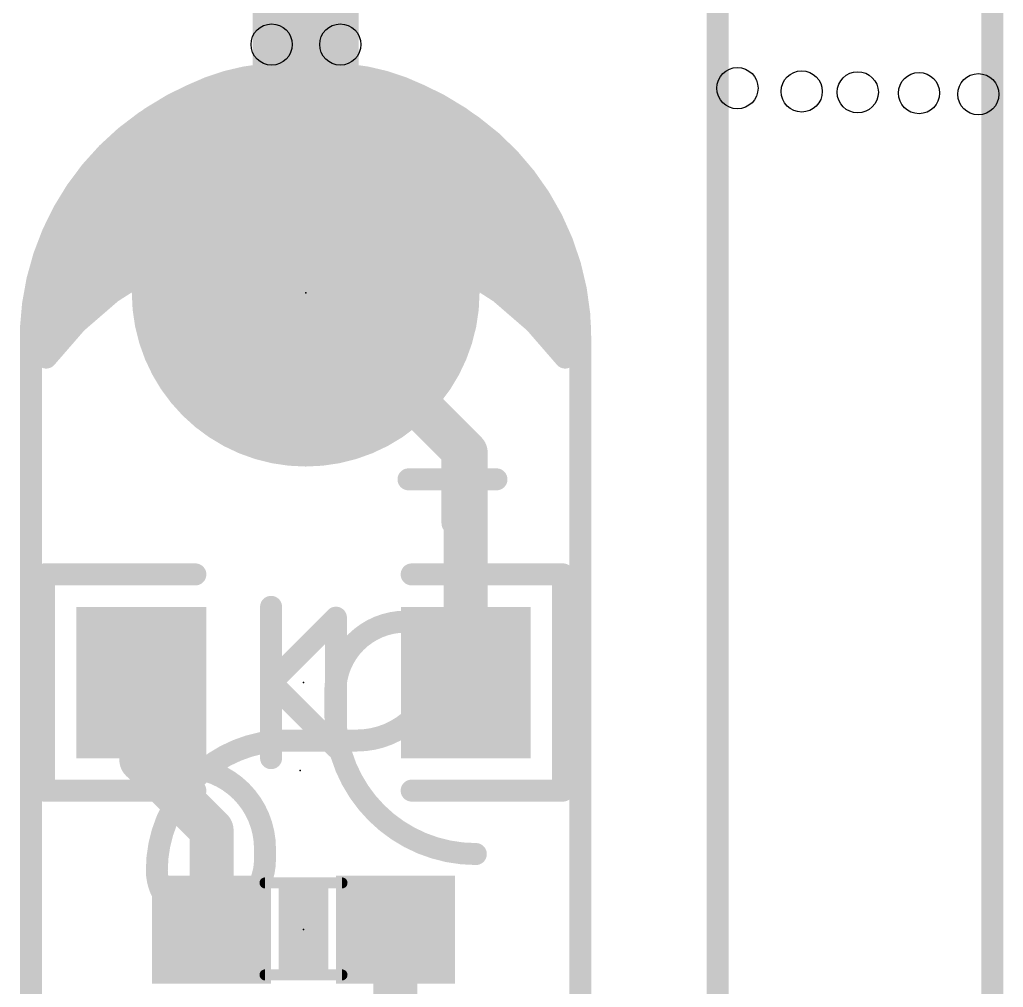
# Model space of a CAD drawing. Extents: x 0 to 107, y -24 to 80.
# Drawn here: x 50.7 to 59.79, y 8.69 to 17.64 of the extents above; entities that cross this region are included whole.
import ezdxf

# ---------------------------------------------------------------- set-up
doc = ezdxf.new("R2010")
doc.units = 0
for name, color, linetype in [('1', 12, 'CONTINUOUS'), ('16', 132, 'CONTINUOUS'), ('17', 110, 'CONTINUOUS'), ('20', 53, 'CONTINUOUS'), ('21', 53, 'CONTINUOUS'), ('22', 53, 'CONTINUOUS'), ('23', 53, 'CONTINUOUS'), ('24', 53, 'CONTINUOUS'), ('51', 53, 'CONTINUOUS')]:
    doc.layers.add(name, color=color, linetype=linetype)

# ---------------------------------------------------------------- blocks, each defined once
blk = doc.blocks.new('ROUNDP')
at = {"const_width": 0.5}
blk.add_lwpolyline([(0, -0.25, 1), (0, 0.25, 1), (0, -0.25)], format="xyb", dxfattribs=at)
blk = doc.blocks.new('RECT')
blk.add_solid([(-0.5, -0.5), (0.5, -0.5), (-0.5, 0.5), (0.5, 0.5)])

msp = doc.modelspace()

# ---------------------------------------------------------------- linework, layer by layer
at = {"layer": '1'}
for points, const_width in [([(53.3425, 17.1958), (53.3349, 17.9273)], 0.8128), ([(53.34, 15.24), (53.3425, 17.1958)], 0.4572), ([(52.9777, 17.092), (52.6228, 17.0158)], 0.2032), ([(53.34, 17.113), (52.9777, 17.092)], 0.2032), ([(53.7023, 17.092), (53.34, 17.113)], 0.2032), ([(54.0572, 17.0158), (53.7023, 17.092)], 0.2032), ([(52.6228, 17.0158), (52.2838, 16.8863)], 0.2032), ([(52.8697, 17.0688), (53.8103, 17.0688)], 0.2032), ([(54.3962, 16.8863), (54.0572, 17.0158)], 0.2032), ([(52.2838, 16.8863), (51.9685, 16.7064)], 0.2032), ([(52.2475, 16.8656), (54.4325, 16.8656)], 0.2032), ([(54.7115, 16.7064), (54.3962, 16.8863)], 0.2032), ([(51.9685, 16.7064), (51.6844, 16.4805)], 0.2032), ([(51.9132, 16.6624), (54.7668, 16.6624)], 0.2032), ([(54.9956, 16.4805), (54.7115, 16.7064)], 0.2032), ([(51.6844, 16.4805), (51.4383, 16.2138)], 0.2032), ([(51.6648, 16.4592), (55.0152, 16.4592)], 0.2032), ([(55.2417, 16.2138), (54.9956, 16.4805)], 0.2032), ([(51.4383, 16.2138), (51.2357, 15.9126)], 0.2032), ([(51.4772, 16.256), (55.2028, 16.256)], 0.2032), ([(55.4443, 15.9126), (55.2417, 16.2138)], 0.2032), ([(51.33, 16.0528), (55.35, 16.0528)], 0.2032), ([(51.2357, 15.9126), (51.0817, 15.584)], 0.2032), ([(55.5983, 15.584), (55.4443, 15.9126)], 0.2032), ([(51.2062, 15.8496), (55.4738, 15.8496)], 0.2032), ([(51.1109, 15.6464), (52.7156, 15.6464)], 0.2032), ([(52.2926, 15.5242), (52.7029, 15.6446)], 0.2032), ([(52.7029, 15.6446), (53.1262, 15.7054)], 0.2032), ([(53.1262, 15.7054), (53.5538, 15.7054)], 0.2032), ([(53.5538, 15.7054), (53.9771, 15.6446)], 0.2032), ([(53.9644, 15.6464), (55.5691, 15.6464)], 0.2032), ([(53.9771, 15.6446), (54.3874, 15.5242)], 0.2032), ([(51.0817, 15.584), (50.9796, 15.2357)], 0.2032), ([(55.7004, 15.2357), (55.5983, 15.584)], 0.2032), ([(51.9035, 15.3467), (52.2926, 15.5242)], 0.2032), ([(54.3874, 15.5242), (54.7765, 15.3467)], 0.2032), ([(51.0404, 15.4432), (52.115, 15.4432)], 0.2032), ([(54.565, 15.4432), (55.6396, 15.4432)], 0.2032), ([(51.5437, 15.1157), (51.9035, 15.3467)], 0.2032), ([(53.34, 15.113), (53.34, 15.24)], 0.4064), ([(54.7765, 15.3467), (55.1363, 15.1157)], 0.2032), ([(50.9796, 15.2357), (50.932, 14.8759)], 0.2032), ([(50.9809, 15.24), (51.7372, 15.24)], 0.2032), ([(54.82, 13.633), (53.34, 15.113)], 0.4064), ([(54.9428, 15.24), (55.6991, 15.24)], 0.2032), ([(55.748, 14.8759), (55.7004, 15.2357)], 0.2032), ([(51.2203, 14.8359), (51.5437, 15.1157)], 0.2032), ([(55.1363, 15.1157), (55.4597, 14.8359)], 0.2032), ([(50.9533, 15.0368), (51.4524, 15.0368)], 0.2032), ([(55.2276, 15.0368), (55.7267, 15.0368)], 0.2032), ([(50.932, 14.8759), (50.94, 14.513)], 0.2032), ([(50.933, 14.8336), (51.2183, 14.8336)], 0.2032), ([(50.94, 14.513), (51.2203, 14.8359)], 0.2032), ([(55.4597, 14.8359), (55.74, 14.513)], 0.2032), ([(55.4617, 14.8336), (55.747, 14.8336)], 0.2032), ([(55.74, 14.513), (55.748, 14.8759)], 0.2032), ([(50.9374, 14.6304), (51.0419, 14.6304)], 0.2032), ([(55.6381, 14.6304), (55.7426, 14.6304)], 0.2032), ([(54.82, 11.507), (54.82, 13.633)], 0.4064), ([(51.82, 10.791), (51.82, 11.507)], 0.4064), ([(52.2605, 10.3505), (51.82, 10.791)], 0.4064), ([(52.47, 10.141), (52.2605, 10.3505)], 0.4064), ([(52.2605, 10.3505), (52.324, 10.287)], 0.254), ([(52.47, 9.221), (52.47, 10.141)], 0.4064), ([(54.17, 8.45), (54.17, 9.221)], 0.4064)]:
    msp.add_lwpolyline(points, dxfattribs=dict(at, const_width=const_width))
for points, const_width in [([(53.1393, 17.1937, 1), (53.5457, 17.1979)], 0.4064), ([(53.4568, 17.1957, 1), (53.2282, 17.1959)], 0.2286), ([(52.9747, 17.1427, 1), (52.9806, 17.0413)], 0.1016), ([(52.9883, 17.0423, 1), (52.967, 17.1416)], 0.1016), ([(53.3429, 17.1637, 1), (53.3371, 17.0623)], 0.1016), ([(53.3429, 17.0623, 1), (53.3371, 17.1637)], 0.1016), ([(53.713, 17.1416, 1), (53.6917, 17.0423)], 0.1016), ([(53.6994, 17.0413, 1), (53.7053, 17.1427)], 0.1016), ([(52.6121, 17.0655, 1), (52.6335, 16.9661)], 0.1016), ([(52.6409, 16.9683, 1), (52.6047, 17.0632)], 0.1016), ([(52.8697, 17.1196, 1), (52.8697, 17.018)], 0.1016), ([(53.8103, 17.018, 1), (53.8103, 17.1196)], 0.1016), ([(54.0753, 17.0632, 1), (54.0391, 16.9683)], 0.1016), ([(54.0465, 16.9661, 1), (54.0679, 17.0655)], 0.1016), ([(52.2475, 16.9164, 1), (52.2475, 16.8148)], 0.1016), ([(52.2656, 16.9337, 1), (52.3019, 16.8388)], 0.1016), ([(52.3089, 16.8421, 1), (52.2586, 16.9304)], 0.1016), ([(54.4214, 16.9304, 1), (54.3711, 16.8421)], 0.1016), ([(54.3781, 16.8388, 1), (54.4144, 16.9337)], 0.1016), ([(54.4325, 16.8148, 1), (54.4325, 16.9164)], 0.1016), ([(51.9132, 16.7132, 1), (51.9132, 16.6116)], 0.1016), ([(51.9433, 16.7505, 1), (51.9937, 16.6623)], 0.1016), ([(52.0001, 16.6667, 1), (51.9369, 16.7462)], 0.1016), ([(54.7431, 16.7462, 1), (54.6799, 16.6667)], 0.1016), ([(54.6863, 16.6623, 1), (54.7367, 16.7505)], 0.1016), ([(54.7668, 16.6116, 1), (54.7668, 16.7132)], 0.1016), ([(51.6648, 16.51, 1), (51.6648, 16.4084)], 0.1016), ([(51.6528, 16.5202, 1), (51.7161, 16.4407)], 0.1016), ([(51.7218, 16.446, 1), (51.6471, 16.5149)], 0.1016), ([(55.0329, 16.5149, 1), (54.9582, 16.446)], 0.1016), ([(54.9639, 16.4407, 1), (55.0272, 16.5202)], 0.1016), ([(55.0152, 16.4084, 1), (55.0152, 16.51)], 0.1016), ([(51.4009, 16.2483, 1), (51.4756, 16.1793)], 0.1016), ([(51.4804, 16.1854, 1), (51.3961, 16.2421)], 0.1016), ([(51.4772, 16.3068, 1), (51.4772, 16.2052)], 0.1016), ([(55.2839, 16.2421, 1), (55.1996, 16.1854)], 0.1016), ([(55.2028, 16.2052, 1), (55.2028, 16.3068)], 0.1016), ([(55.2044, 16.1793, 1), (55.2791, 16.2483)], 0.1016), ([(51.33, 16.1036, 1), (51.33, 16.002)], 0.1016), ([(55.35, 16.002, 1), (55.35, 16.1036)], 0.1016), ([(51.2817, 15.891, 1), (51.1897, 15.9342)], 0.1016), ([(55.4903, 15.9342, 1), (55.3983, 15.891)], 0.1016), ([(51.2062, 15.9004, 1), (51.2062, 15.7988)], 0.1016), ([(51.1936, 15.9409, 1), (51.2779, 15.8843)], 0.1016), ([(55.4021, 15.8843, 1), (55.4864, 15.9409)], 0.1016), ([(55.4738, 15.7988, 1), (55.4738, 15.9004)], 0.1016), ([(51.1109, 15.6972, 1), (51.1109, 15.5956)], 0.1016), ([(52.6957, 15.6949, 1), (52.7101, 15.5943)], 0.1016), ([(52.7172, 15.5958, 1), (52.6886, 15.6933)], 0.1016), ([(52.7156, 15.5956, 1), (52.7156, 15.6972)], 0.1016), ([(53.1262, 15.7562, 1), (53.1262, 15.6546)], 0.1016), ([(53.1334, 15.6551, 1), (53.119, 15.7557)], 0.1016), ([(53.561, 15.7557, 1), (53.5466, 15.6551)], 0.1016), ([(53.5538, 15.6546, 1), (53.5538, 15.7562)], 0.1016), ([(53.9644, 15.6972, 1), (53.9644, 15.5956)], 0.1016), ([(53.9914, 15.6933, 1), (53.9628, 15.5958)], 0.1016), ([(53.9699, 15.5943, 1), (53.9843, 15.6949)], 0.1016), ([(55.5691, 15.5956, 1), (55.5691, 15.6972)], 0.1016), ([(51.0357, 15.6055, 1), (51.1277, 15.5624)], 0.1016), ([(51.1304, 15.5697, 1), (51.0329, 15.5983)], 0.1016), ([(55.6471, 15.5983, 1), (55.5496, 15.5697)], 0.1016), ([(55.5523, 15.5624, 1), (55.6443, 15.6055)], 0.1016), ([(52.2783, 15.573, 1), (52.3069, 15.4755)], 0.1016), ([(52.3137, 15.478, 1), (52.2715, 15.5704)], 0.1016), ([(54.4085, 15.5704, 1), (54.3663, 15.478)], 0.1016), ([(54.3731, 15.4755, 1), (54.4017, 15.573)], 0.1016), ([(51.0404, 15.494, 1), (51.0404, 15.3924)], 0.1016), ([(52.115, 15.3924, 1), (52.115, 15.494)], 0.1016), ([(54.565, 15.494, 1), (54.565, 15.3924)], 0.1016), ([(55.6396, 15.3924, 1), (55.6396, 15.494)], 0.1016), ([(51.8825, 15.393, 1), (51.9246, 15.3005)], 0.1016), ([(51.931, 15.304, 1), (51.8761, 15.3895)], 0.1016), ([(53.4416, 15.24, 1), (53.2384, 15.24)], 0.2032), ([(54.8039, 15.3895, 1), (54.749, 15.304)], 0.1016), ([(54.7554, 15.3005, 1), (54.7975, 15.393)], 0.1016), ([(50.9309, 15.25, 1), (51.0284, 15.2214)], 0.1016), ([(51.03, 15.229, 1), (50.9293, 15.2423)], 0.1016), ([(50.9809, 15.2908, 1), (50.9809, 15.1892)], 0.1016), ([(51.7372, 15.1892, 1), (51.7372, 15.2908)], 0.1016), ([(53.2257, 15.2401, 1), (53.4543, 15.2399)], 0.2286), ([(53.4118, 15.1848, 1), (53.2682, 15.0412)], 0.2032), ([(54.9428, 15.2908, 1), (54.9428, 15.1892)], 0.1016), ([(55.7507, 15.2423, 1), (55.65, 15.229)], 0.1016), ([(55.6516, 15.2214, 1), (55.7491, 15.25)], 0.1016), ([(55.6991, 15.1892, 1), (55.6991, 15.2908)], 0.1016), ([(51.5162, 15.1585, 1), (51.5711, 15.073)], 0.1016), ([(51.5769, 15.0773, 1), (51.5104, 15.1542)], 0.1016), ([(53.2384, 15.113, 1), (53.4416, 15.113)], 0.2032), ([(55.1696, 15.1542, 1), (55.1031, 15.0773)], 0.1016), ([(55.1089, 15.073, 1), (55.1638, 15.1585)], 0.1016), ([(50.9533, 15.0876, 1), (50.9533, 14.986)], 0.1016), ([(51.4524, 14.986, 1), (51.4524, 15.0876)], 0.1016), ([(55.2276, 15.0876, 1), (55.2276, 14.986)], 0.1016), ([(55.7267, 14.986, 1), (55.7267, 15.0876)], 0.1016), ([(50.9828, 14.877, 1), (50.8812, 14.8747)], 0.1016), ([(50.8817, 14.8825, 1), (50.9824, 14.8692)], 0.1016), ([(50.933, 14.8844, 1), (50.933, 14.7828)], 0.1016), ([(51.1871, 14.8744, 1), (51.2535, 14.7975)], 0.1016), ([(51.2587, 14.8026, 1), (51.1819, 14.8692)], 0.1016), ([(51.2183, 14.7828, 1), (51.2183, 14.8844)], 0.1016), ([(55.4981, 14.8692, 1), (55.4213, 14.8026)], 0.1016), ([(55.4617, 14.8844, 1), (55.4617, 14.7828)], 0.1016), ([(55.4265, 14.7975, 1), (55.4929, 14.8744)], 0.1016), ([(55.7988, 14.8747, 1), (55.6972, 14.877)], 0.1016), ([(55.6976, 14.8692, 1), (55.7983, 14.8825)], 0.1016), ([(55.747, 14.7828, 1), (55.747, 14.8844)], 0.1016), ([(50.9374, 14.6812, 1), (50.9374, 14.5796)], 0.1016), ([(51.0419, 14.5796, 1), (51.0419, 14.6812)], 0.1016), ([(55.6381, 14.6812, 1), (55.6381, 14.5796)], 0.1016), ([(55.7426, 14.5796, 1), (55.7426, 14.6812)], 0.1016), ([(50.9016, 14.5463, 1), (50.9784, 14.4797)], 0.1016), ([(50.8892, 14.5119, 1), (50.9908, 14.5141)], 0.1016), ([(55.6892, 14.5141, 1), (55.7908, 14.5119)], 0.1016), ([(55.7016, 14.4797, 1), (55.7784, 14.5463)], 0.1016), ([(54.9216, 13.633, 1), (54.7184, 13.633)], 0.2032), ([(54.7482, 13.5612, 1), (54.8918, 13.7048)], 0.2032), ([(51.9216, 11.507, 1), (51.7184, 11.507)], 0.2032), ([(54.7184, 11.507, 1), (54.9216, 11.507)], 0.2032), ([(51.8918, 10.8628, 1), (51.7482, 10.7192)], 0.2032), ([(51.7184, 10.791, 1), (51.9216, 10.791)], 0.2032), ([(52.3323, 10.4223, 1), (52.1887, 10.2787)], 0.2032), ([(52.1887, 10.2787, 1), (52.3323, 10.4223)], 0.2032), ([(52.3054, 10.3954, 1), (52.2156, 10.3056)], 0.127), ([(52.2791, 10.2421, 1), (52.3689, 10.3319)], 0.127), ([(52.5716, 10.141, 1), (52.3684, 10.141)], 0.2032), ([(52.3982, 10.0692, 1), (52.5418, 10.2128)], 0.2032), ([(54.2716, 9.221, 1), (54.0684, 9.221)], 0.2032), ([(52.3684, 9.221, 1), (52.5716, 9.221)], 0.2032)]:
    msp.add_lwpolyline(points, format="xyb", dxfattribs=dict(at, const_width=const_width))
at = {"layer": '16', "const_width": 0.2032}
for points in [[(52.6228, 17.0158), (52.9777, 17.092)], [(52.9777, 17.092), (53.34, 17.113)], [(53.34, 17.113), (53.7023, 17.092)], [(53.7023, 17.092), (54.0572, 17.0158)], [(52.2838, 16.8863), (52.6228, 17.0158)], [(52.8697, 17.0688), (53.8103, 17.0688)], [(54.0572, 17.0158), (54.3962, 16.8863)], [(51.9685, 16.7064), (52.2838, 16.8863)], [(52.2475, 16.8656), (54.4325, 16.8656)], [(54.3962, 16.8863), (54.7115, 16.7064)], [(51.6844, 16.4805), (51.9685, 16.7064)], [(51.9132, 16.6624), (54.7668, 16.6624)], [(54.7115, 16.7064), (54.9956, 16.4805)], [(51.4383, 16.2138), (51.6844, 16.4805)], [(51.6648, 16.4592), (55.0152, 16.4592)], [(54.9956, 16.4805), (55.2417, 16.2138)], [(51.2357, 15.9126), (51.4383, 16.2138)], [(51.4772, 16.256), (55.2028, 16.256)], [(55.2417, 16.2138), (55.4443, 15.9126)], [(51.33, 16.0528), (55.35, 16.0528)], [(51.0817, 15.584), (51.2357, 15.9126)], [(55.4443, 15.9126), (55.5983, 15.584)], [(51.2062, 15.8496), (55.4738, 15.8496)], [(51.1109, 15.6464), (52.7156, 15.6464)], [(52.7029, 15.6446), (52.2926, 15.5242)], [(53.1262, 15.7054), (52.7029, 15.6446)], [(53.5538, 15.7054), (53.1262, 15.7054)], [(53.9771, 15.6446), (53.5538, 15.7054)], [(53.9644, 15.6464), (55.5691, 15.6464)], [(54.3874, 15.5242), (53.9771, 15.6446)], [(50.9796, 15.2357), (51.0817, 15.584)], [(55.5983, 15.584), (55.7004, 15.2357)], [(52.2926, 15.5242), (51.9035, 15.3467)], [(54.7765, 15.3467), (54.3874, 15.5242)], [(51.0404, 15.4432), (52.115, 15.4432)], [(54.565, 15.4432), (55.6396, 15.4432)], [(51.9035, 15.3467), (51.5437, 15.1157)], [(55.1363, 15.1157), (54.7765, 15.3467)], [(50.932, 14.8759), (50.9796, 15.2357)], [(50.9809, 15.24), (51.7373, 15.24)], [(54.9428, 15.24), (55.6991, 15.24)], [(55.7004, 15.2357), (55.748, 14.8759)], [(51.5437, 15.1157), (51.2203, 14.8359)], [(55.4597, 14.8359), (55.1363, 15.1157)], [(50.9533, 15.0368), (51.4524, 15.0368)], [(55.2276, 15.0368), (55.7267, 15.0368)], [(50.94, 14.513), (50.932, 14.8759)], [(50.933, 14.8336), (51.2183, 14.8336)], [(51.2203, 14.8359), (50.94, 14.513)], [(55.74, 14.513), (55.4597, 14.8359)], [(55.4617, 14.8336), (55.747, 14.8336)], [(55.748, 14.8759), (55.74, 14.513)], [(50.9374, 14.6304), (51.0419, 14.6304)], [(55.6381, 14.6304), (55.7426, 14.6304)]]:
    msp.add_lwpolyline(points, dxfattribs=at)
at = {"layer": '16', "const_width": 0.1016}
for points in [[(52.9747, 17.1427, 1), (52.9806, 17.0413)], [(52.9883, 17.0423, 1), (52.967, 17.1416)], [(53.3429, 17.1637, 1), (53.3371, 17.0623)], [(53.3429, 17.0623, 1), (53.3371, 17.1637)], [(53.713, 17.1416, 1), (53.6917, 17.0423)], [(53.6994, 17.0413, 1), (53.7053, 17.1427)], [(52.6121, 17.0655, 1), (52.6335, 16.9661)], [(52.6409, 16.9683, 1), (52.6047, 17.0632)], [(52.8697, 17.1196, 1), (52.8697, 17.018)], [(53.8103, 17.018, 1), (53.8103, 17.1196)], [(54.0753, 17.0632, 1), (54.0391, 16.9683)], [(54.0465, 16.9661, 1), (54.0679, 17.0655)], [(52.2475, 16.9164, 1), (52.2475, 16.8148)], [(52.2656, 16.9337, 1), (52.3019, 16.8388)], [(52.3089, 16.8421, 1), (52.2586, 16.9304)], [(54.4214, 16.9304, 1), (54.3711, 16.8421)], [(54.3781, 16.8388, 1), (54.4144, 16.9337)], [(54.4325, 16.8148, 1), (54.4325, 16.9164)], [(51.9132, 16.7132, 1), (51.9132, 16.6116)], [(51.9433, 16.7505, 1), (51.9937, 16.6623)], [(52.0001, 16.6667, 1), (51.9369, 16.7462)], [(54.7431, 16.7462, 1), (54.6799, 16.6667)], [(54.6863, 16.6623, 1), (54.7367, 16.7505)], [(54.7668, 16.6116, 1), (54.7668, 16.7132)], [(51.6648, 16.51, 1), (51.6648, 16.4084)], [(51.6528, 16.5202, 1), (51.7161, 16.4407)], [(51.7218, 16.446, 1), (51.6471, 16.5149)], [(55.0329, 16.5149, 1), (54.9582, 16.446)], [(54.9639, 16.4407, 1), (55.0272, 16.5202)], [(55.0152, 16.4084, 1), (55.0152, 16.51)], [(51.4009, 16.2483, 1), (51.4756, 16.1793)], [(51.4804, 16.1854, 1), (51.3961, 16.2421)], [(51.4772, 16.3068, 1), (51.4772, 16.2052)], [(55.2839, 16.2421, 1), (55.1996, 16.1854)], [(55.2028, 16.2052, 1), (55.2028, 16.3068)], [(55.2044, 16.1793, 1), (55.2791, 16.2483)], [(51.33, 16.1036, 1), (51.33, 16.002)], [(55.35, 16.002, 1), (55.35, 16.1036)], [(51.2817, 15.891, 1), (51.1897, 15.9342)], [(55.4903, 15.9342, 1), (55.3983, 15.891)], [(51.2062, 15.9004, 1), (51.2062, 15.7988)], [(51.1936, 15.9409, 1), (51.2779, 15.8843)], [(55.4021, 15.8843, 1), (55.4864, 15.9409)], [(55.4738, 15.7988, 1), (55.4738, 15.9004)], [(51.1109, 15.6972, 1), (51.1109, 15.5956)], [(52.6957, 15.6949, 1), (52.7101, 15.5943)], [(52.7172, 15.5958, 1), (52.6886, 15.6933)], [(52.7156, 15.5956, 1), (52.7156, 15.6972)], [(53.1262, 15.7562, 1), (53.1262, 15.6546)], [(53.1334, 15.6551, 1), (53.119, 15.7557)], [(53.561, 15.7557, 1), (53.5466, 15.6551)], [(53.5538, 15.6546, 1), (53.5538, 15.7562)], [(53.9644, 15.6972, 1), (53.9644, 15.5956)], [(53.9914, 15.6933, 1), (53.9628, 15.5958)], [(53.9699, 15.5943, 1), (53.9843, 15.6949)], [(55.5691, 15.5956, 1), (55.5691, 15.6972)], [(51.0357, 15.6055, 1), (51.1277, 15.5624)], [(51.1304, 15.5697, 1), (51.0329, 15.5983)], [(55.6471, 15.5983, 1), (55.5496, 15.5697)], [(55.5523, 15.5624, 1), (55.6443, 15.6055)], [(52.2783, 15.573, 1), (52.3069, 15.4755)], [(52.3137, 15.478, 1), (52.2715, 15.5704)], [(54.4085, 15.5704, 1), (54.3663, 15.478)], [(54.3731, 15.4755, 1), (54.4017, 15.573)], [(51.0404, 15.494, 1), (51.0404, 15.3924)], [(52.115, 15.3924, 1), (52.115, 15.494)], [(54.565, 15.494, 1), (54.565, 15.3924)], [(55.6396, 15.3924, 1), (55.6396, 15.494)], [(51.8825, 15.393, 1), (51.9246, 15.3005)], [(51.931, 15.304, 1), (51.8761, 15.3895)], [(54.8039, 15.3895, 1), (54.749, 15.304)], [(54.7554, 15.3005, 1), (54.7975, 15.393)], [(50.9309, 15.25, 1), (51.0284, 15.2214)], [(51.03, 15.229, 1), (50.9293, 15.2423)], [(50.9809, 15.2908, 1), (50.9809, 15.1892)], [(51.7373, 15.1892, 1), (51.7373, 15.2908)], [(54.9428, 15.2908, 1), (54.9428, 15.1892)], [(55.7507, 15.2423, 1), (55.65, 15.229)], [(55.6516, 15.2214, 1), (55.7491, 15.25)], [(55.6991, 15.1892, 1), (55.6991, 15.2908)], [(51.5162, 15.1585, 1), (51.5711, 15.073)], [(51.5769, 15.0773, 1), (51.5104, 15.1542)], [(55.1696, 15.1542, 1), (55.1031, 15.0773)], [(55.1089, 15.073, 1), (55.1638, 15.1585)], [(50.9533, 15.0876, 1), (50.9533, 14.986)], [(51.4524, 14.986, 1), (51.4524, 15.0876)], [(55.2276, 15.0876, 1), (55.2276, 14.986)], [(55.7267, 14.986, 1), (55.7267, 15.0876)], [(50.9828, 14.877, 1), (50.8812, 14.8747)], [(50.8817, 14.8825, 1), (50.9824, 14.8692)], [(50.933, 14.8844, 1), (50.933, 14.7828)], [(51.1871, 14.8744, 1), (51.2535, 14.7975)], [(51.2587, 14.8026, 1), (51.1819, 14.8692)], [(51.2183, 14.7828, 1), (51.2183, 14.8844)], [(55.4981, 14.8692, 1), (55.4213, 14.8026)], [(55.4617, 14.8844, 1), (55.4617, 14.7828)], [(55.4265, 14.7975, 1), (55.4929, 14.8744)], [(55.7988, 14.8747, 1), (55.6972, 14.877)], [(55.6976, 14.8692, 1), (55.7983, 14.8825)], [(55.747, 14.7828, 1), (55.747, 14.8844)], [(50.9374, 14.6812, 1), (50.9374, 14.5796)], [(51.0419, 14.5796, 1), (51.0419, 14.6812)], [(55.6381, 14.6812, 1), (55.6381, 14.5796)], [(55.7426, 14.5796, 1), (55.7426, 14.6812)], [(50.9016, 14.5463, 1), (50.9784, 14.4797)], [(50.8892, 14.5119, 1), (50.9908, 14.5141)], [(55.6892, 14.5141, 1), (55.7908, 14.5119)], [(55.7016, 14.4797, 1), (55.7784, 14.5463)]]:
    msp.add_lwpolyline(points, format="xyb", dxfattribs=at)
at = {"layer": '20', "const_width": 0.2032}
for points in [[(59.69, 1.27), (59.69, 78.74)], [(52.9514, 17.1298), (52.9514, 18.1686)], [(53.7286, 17.1298), (53.7286, 18.1686)], [(57.15, 17.78), (57.15, 3.81)], [(52.1106, 16.8554), (52.2935, 16.9443)], [(54.5694, 16.8554), (54.3865, 16.9443)], [(59.69, 5.08), (59.69, 16.51)], [(55.88, 7.0358), (55.88, 14.6812)], [(50.8, 14.5542), (50.8, 6.9088)]]:
    msp.add_lwpolyline(points, dxfattribs=at)
at = {"layer": '20'}
for points, const_width in [([(52.9514, 17.1298, 0.089), (52.2935, 16.9443)], 0.2032), ([(52.9563, 17.0792, 1), (52.9465, 17.1804)], 0.1016), ([(54.3865, 16.9443, 0.089), (53.7286, 17.1298)], 0.2032), ([(53.7335, 17.1804, 1), (53.7237, 17.0792)], 0.1016), ([(52.9006, 17.1298, 1), (53.0022, 17.1298)], 0.1016), ([(53.6778, 17.1298, 1), (53.7794, 17.1298)], 0.1016), ([(52.2713, 16.99, 1), (52.3157, 16.8986)], 0.1016), ([(52.3157, 16.8986, 1), (52.2713, 16.99)], 0.1016), ([(54.4087, 16.99, 1), (54.3643, 16.8986)], 0.1016), ([(54.3643, 16.8986, 1), (54.4087, 16.99)], 0.1016), ([(52.1107, 16.8554, 0.2849), (50.8, 14.5542)], 0.2032), ([(52.0884, 16.9011, 1), (52.1328, 16.8097)], 0.1016), ([(52.135, 16.8108, 1), (52.0864, 16.9)], 0.1016), ([(55.88, 14.6812, 0.2924), (54.483, 16.891)], 0.2032), ([(54.5045, 16.937, 1), (54.4615, 16.845)], 0.1016), ([(55.88, 14.6812, 0.2924), (54.483, 16.891)], 0.2032), ([(54.5045, 16.937, 1), (54.4615, 16.845)], 0.1016), ([(55.88, 14.5542, 0.2849), (54.5693, 16.8554)], 0.2032), ([(54.5936, 16.9, 1), (54.545, 16.8108)], 0.1016), ([(54.5472, 16.8097, 1), (54.5916, 16.9011)], 0.1016), ([(52.0446, 16.8148, 0.2849), (50.8, 14.5542)], 0.2032), ([(52.0695, 16.7705, 1), (52.0197, 16.8591)], 0.1016), ([(59.7408, 16.51, 1), (59.6392, 16.51)], 0.1016), ([(55.9308, 14.6812, 1), (55.8292, 14.6812)], 0.1016), ([(50.8508, 14.5542, 1), (50.7492, 14.5542)], 0.1016), ([(55.8292, 14.6815, 1), (55.9308, 14.6809)], 0.1016), ([(55.8292, 14.6815, 1), (55.9308, 14.6809)], 0.1016), ([(50.7492, 14.5523, 1), (50.8508, 14.5561)], 0.1016), ([(50.7493, 14.5516, 1), (50.8507, 14.5568)], 0.1016), ([(55.8292, 14.5561, 1), (55.9308, 14.5523)], 0.1016)]:
    msp.add_lwpolyline(points, format="xyb", dxfattribs=dict(at, const_width=const_width))
for centre in [(53.025, 17.4092), (53.66, 17.4092), (57.3329, 17.0053), (57.9273, 16.9748), (58.4454, 16.9672), (59.0118, 16.9595), (59.5605, 16.9494)]:
    msp.add_circle(centre, 0.1905, dxfattribs=at)
at = {"layer": '21', "const_width": 0.2032}
for points in [[(54.6976, 13.7931), (54.6976, 12.9796)], [(54.2909, 13.3863), (55.1044, 13.3863)], [(50.92, 10.507), (50.92, 12.507)], [(50.92, 12.507), (52.32, 12.507)], [(55.72, 12.507), (54.32, 12.507)], [(55.72, 10.507), (55.72, 12.507)], [(53.02, 11.507), (53.02, 12.207)], [(53.62, 12.107), (53.02, 11.507)], [(53.62, 10.907), (53.62, 12.107)], [(53.02, 10.807), (53.02, 11.507)], [(53.02, 11.507), (53.62, 10.907)], [(52.32, 10.507), (50.92, 10.507)], [(54.32, 10.507), (55.72, 10.507)]]:
    msp.add_lwpolyline(points, dxfattribs=at)
at = {"layer": '21', "const_width": 0.1016}
for points in [[(54.7484, 13.7931, 1), (54.6468, 13.7931)], [(54.2909, 13.4371, 1), (54.2909, 13.3355)], [(55.1044, 13.3355, 1), (55.1044, 13.4371)], [(54.6468, 12.9796, 1), (54.7484, 12.9796)], [(50.9708, 12.507, 1), (50.8692, 12.507)], [(50.92, 12.5578, 1), (50.92, 12.4562)], [(52.32, 12.4562, 1), (52.32, 12.5578)], [(54.32, 12.5578, 1), (54.32, 12.4562)], [(55.7708, 12.507, 1), (55.6692, 12.507)], [(55.72, 12.4562, 1), (55.72, 12.5578)], [(53.0708, 12.207, 1), (52.9692, 12.207)], [(53.6708, 12.107, 1), (53.5692, 12.107)], [(53.6559, 12.0711, 1), (53.5841, 12.1429)], [(53.0708, 11.507, 1), (52.9692, 11.507)], [(53.0559, 11.5429, 1), (52.9841, 11.4711)], [(52.9841, 11.5429, 1), (53.0559, 11.4711)], [(52.9692, 11.507, 1), (53.0708, 11.507)], [(53.5692, 10.907, 1), (53.6708, 10.907)], [(53.5841, 10.8711, 1), (53.6559, 10.9429)], [(52.9692, 10.807, 1), (53.0708, 10.807)], [(50.92, 10.5578, 1), (50.92, 10.4562)], [(50.8692, 10.507, 1), (50.9708, 10.507)], [(52.32, 10.4562, 1), (52.32, 10.5578)], [(54.32, 10.5578, 1), (54.32, 10.4562)], [(55.6692, 10.507, 1), (55.7708, 10.507)], [(55.72, 10.4562, 1), (55.72, 10.5578)]]:
    msp.add_lwpolyline(points, format="xyb", dxfattribs=at)
at = {"layer": '22'}
for points, const_width in [([(54.2636, 12.0702, 0.4142), (53.6136, 11.4202)], 0.2032), ([(54.2636, 12.121, 1), (54.2636, 12.0194)], 0.1016), ([(54.5636, 11.8202, 0.4142), (54.3136, 12.0702)], 0.2032), ([(54.3136, 12.121, 1), (54.3136, 12.0194)], 0.1016), ([(54.2636, 12.0194, 1), (54.2636, 12.121)], 0.1016), ([(54.3136, 12.0194, 1), (54.3136, 12.121)], 0.1016), ([(54.6144, 11.8202, 1), (54.5128, 11.8202)], 0.1016), ([(54.5128, 11.8202, 1), (54.6144, 11.8202)], 0.1016), ([(53.8136, 10.9702, 0.4142), (54.5636, 11.7202)], 0.2032), ([(54.6144, 11.7202, 1), (54.5128, 11.7202)], 0.1016), ([(54.5128, 11.7202, 1), (54.6144, 11.7202)], 0.1016), ([(51.7136, 11.5702, 0.4142), (52.2136, 10.7202)], 0.2032), ([(51.7628, 11.5575, 1), (51.6644, 11.5829)], 0.1016), ([(53.6644, 11.4202, 1), (53.5628, 11.4202)], 0.1016), ([(53.5628, 11.4202, 1), (53.6644, 11.4202)], 0.1016), ([(53.6136, 11.2202, 0.4142), (54.9136, 9.9202)], 0.2032), ([(53.6644, 11.2202, 1), (53.5628, 11.2202)], 0.1016), ([(53.5628, 11.2202, 1), (53.6644, 11.2202)], 0.1016), ([(53.1636, 10.9702, 0.4142), (51.9636, 9.7702)], 0.2032), ([(53.1636, 11.021, 1), (53.1636, 10.9194)], 0.1016), ([(53.1636, 10.9194, 1), (53.1636, 11.021)], 0.1016), ([(53.8136, 11.021, 1), (53.8136, 10.9194)], 0.1016), ([(53.8136, 10.9194, 1), (53.8136, 11.021)], 0.1016), ([(52.9636, 9.9702, 0.4142), (52.2136, 10.7202)], 0.2032), ([(52.2136, 10.771, 1), (52.2136, 10.6694)], 0.1016), ([(52.2009, 10.671, 1), (52.2263, 10.7694)], 0.1016), ([(53.0144, 9.9702, 1), (52.9128, 9.9702)], 0.1016), ([(52.9128, 9.9702, 1), (53.0144, 9.9702)], 0.1016), ([(54.9136, 9.8694, 1), (54.9136, 9.971)], 0.1016), ([(52.4136, 9.3202, 0.4142), (52.9636, 9.8702)], 0.2032), ([(53.0144, 9.8702, 1), (52.9128, 9.8702)], 0.1016), ([(52.9128, 9.8702, 1), (53.0144, 9.8702)], 0.1016), ([(51.9636, 9.7702, 0.4142), (52.4136, 9.3202)], 0.2032), ([(52.0144, 9.7702, 1), (51.9128, 9.7702)], 0.1016), ([(51.9128, 9.7702, 1), (52.0144, 9.7702)], 0.1016), ([(52.4136, 9.371, 1), (52.4136, 9.2694)], 0.1016), ([(52.4136, 9.2694, 1), (52.4136, 9.371)], 0.1016)]:
    msp.add_lwpolyline(points, format="xyb", dxfattribs=dict(at, const_width=const_width))
at = {"layer": '22', "const_width": 0.2032}
for points in [[(54.2636, 12.0702), (54.3136, 12.0702)], [(54.5636, 11.8202), (54.5636, 11.7202)], [(53.6136, 11.2202), (53.6136, 11.4202)], [(53.8136, 10.9702), (53.1636, 10.9702)], [(52.9636, 9.8702), (52.9636, 9.9702)]]:
    msp.add_lwpolyline(points, dxfattribs=at)
at = {"layer": '23'}
for p in [(53.34, 15.113), (53.32, 11.507), (53.32, 9.221)]:
    msp.add_point(p, dxfattribs=at)
at = {"layer": '24'}
msp.add_point((53.2892, 10.6934), dxfattribs=at)
at = {"layer": '51', "const_width": 0.1016}
for points in [[(52.964, 9.653), (53.676, 9.653)], [(52.964, 8.802), (53.676, 8.802)]]:
    msp.add_lwpolyline(points, dxfattribs=at)
at = {"layer": '51', "const_width": 0.0508}
for points in [[(52.964, 9.6784, 1), (52.964, 9.6276)], [(53.676, 9.6276, 1), (53.676, 9.6784)], [(52.964, 8.8274, 1), (52.964, 8.7766)], [(53.676, 8.7766, 1), (53.676, 8.8274)]]:
    msp.add_lwpolyline(points, format="xyb", dxfattribs=at)

# ---------------------------------------------------------------- block references
at = {"layer": '1', "xscale": 1.2, "yscale": 1.4, "rotation": 180}
for p in [(51.82, 11.507), (54.82, 11.507)]:
    msp.add_blockref('RECT', p, dxfattribs=at)
at = {"layer": '1', "xscale": 1.1}
for p in [(52.47, 9.221), (54.17, 9.221)]:
    msp.add_blockref('RECT', p, dxfattribs=at)
at = {"layer": '17', "xscale": 3.216, "yscale": 3.216, "rotation": 270}
msp.add_blockref('ROUNDP', (53.34, 15.113), dxfattribs=at)
msp.add_blockref('ROUNDP', (53.34, 15.113), dxfattribs=at)
at = {"layer": '21', "xscale": 0.4572, "yscale": 0.762}
msp.add_blockref('RECT', (53.32, 9.221), dxfattribs=at)
at = {"layer": '51', "xscale": 0.5001, "yscale": 0.95}
for p in [(52.7319, 9.2261), (53.9002, 9.2261)]:
    msp.add_blockref('RECT', p, dxfattribs=at)

doc.saveas('drawing.dxf')
